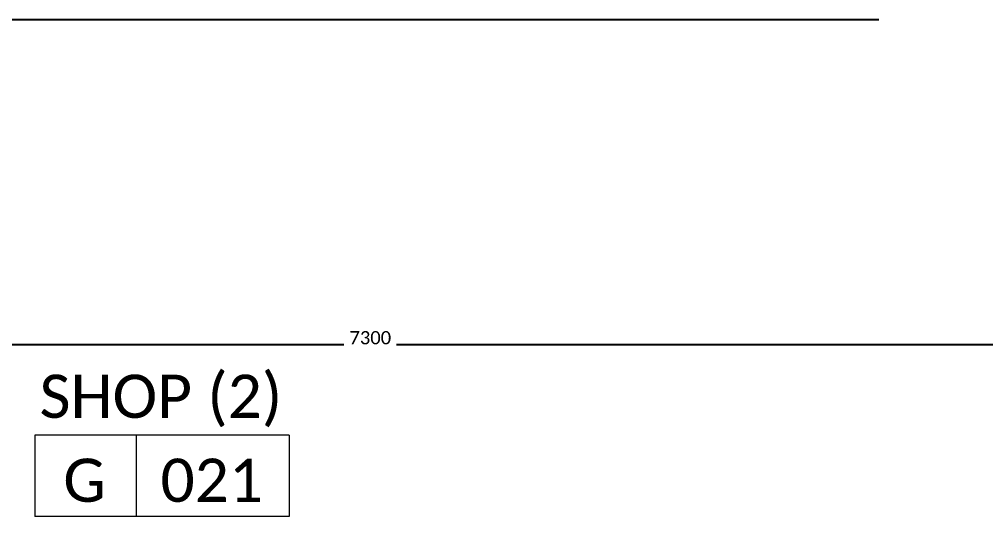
# Model space of a CAD drawing. Header units: metres. Extents: x 22.6 to 101.3, y 9.4 to 67.4.
# Drawn here: x 43.169 to 47.919, y 16.004 to 18.447 of the extents above; entities that cross this region are included whole.
import ezdxf

# ---------------------------------------------------------------- set-up
doc = ezdxf.new("R2010")
doc.units = ezdxf.units.M
doc.linetypes.add('ECG_Line-Ptrn-Sold', pattern=[9144.001000000002, 9144.000000000002, -0.001])
doc.layers.add('00', color=252, linetype='Continuous')
doc.layers.add('A-DIM', color=7, linetype='Continuous', lineweight=5)
doc.layers.add('A-TEXT', color=7, linetype='ECG_Line-Ptrn-Sold', lineweight=13)
doc.styles.add('Calibri', font='calibri.ttf', dxfattribs={"height": 0.2126391096979332})
doc.dimstyles.new('ECG_Dimn-Detl-100', dxfattribs={"dimscale": 0.3048, "dimtxt": 0.25, "dimasz": 1.312335958005249, "dimexe": 0.4921259842519685, "dimexo": 0.0625, "dimgap": 0, "dimtad": 1, "dimdec": 0, "dimlfac": 1000, "dimzin": 0, "dimdsep": 46, "dimtxsty": 'Calibri', "dimblk1": 'DOTSMALL', "dimblk2": 'DOTSMALL', "dimsah": 1, "dimcen": 0.09, "dimdle": 0.4921259842519685, "dimazin": 0, "dimtfac": 1, "dimtdec": 4, "dimtix": 1, "dimtmove": 0, "dimatfit": 3, "dimfxl": 0.4921259842519685, "dimfxlon": 1, "dimtvp": 1, "dimtolj": 1, "dimtzin": 0, "dimarcsym": 2})

# ---------------------------------------------------------------- blocks, each defined once
blk = doc.blocks.new('ECG_G-Tag-Room - ECG_G-Tag-Room-Engl-1568319-GROUND FLOOR PLAN')
at = {"layer": 'A-TEXT'}
for p, q in [((-0.006249999999999996, 0), (-0.006249999999999996, -0.004)), ((0.00625, 0), (-0.006249999999999996, 0)), ((-0.001249999999999994, -0.004), (-0.001249999999999987, 0)), ((0.00625, 0), (0.00625, -0.004)), ((0.006250000000000001, -0.004), (-0.006249999999999996, -0.004))]:
    blk.add_line(p, q, dxfattribs=at)
blk = doc.blocks.new('_DotSmall')
at = {"color": 0, "linetype": 'ByBlock', "const_width": 0.5}
blk.add_lwpolyline([(-0.0625, 0, 1), (0.0625, 0, 1)], format="xyb", close=True, dxfattribs=at)

msp = doc.modelspace()

# ---------------------------------------------------------------- linework, layer by layer
at = {"layer": '00', "color": 252}
msp.add_line((41.24393060839775, 18.44732717912506), (47.39393060134566, 18.44732717912506), dxfattribs=at)

# ---------------------------------------------------------------- block references
at = {"layer": '00', "color": 252, "xscale": 99.99999999999993, "yscale": 99.99999999999993, "zscale": 99.99999999999993}
msp.add_blockref('ECG_G-Tag-Room - ECG_G-Tag-Room-Engl-1568319-GROUND FLOOR PLAN', (43.8697112320705, 16.40405249520884), dxfattribs=at)

# ---------------------------------------------------------------- texts
at = {"layer": '00', "color": 252, "char_height": 0.212639109697933, "attachment_point": 2, "line_spacing_factor": 1.156427148766662, "style": 'Calibri'}
for s, insert, width in [('SHOP (2)', (43.86486321065727, 16.70167781032463), 1.448999999999999), ('\\fCalibri|b0|i0|c178|p34|;G', (43.48934470863859, 16.2891380735445), 0.2549999999999997), ('021', (44.11486321065727, 16.2891380735445), 0.6119999999999993)]:
    msp.add_mtext(s, dxfattribs=dict(at, insert=insert, width=width))

# ---------------------------------------------------------------- dimensions: what is measured, and where the dimension line sits
at = {"layer": 'A-DIM'}
msp.add_linear_dim(base=(48.54393060839772, 16.85052671835967), p1=(41.24393060839772, 17.00052671835967), p2=(48.54393060839772, 17.00052671835967), dimstyle='ECG_Dimn-Detl-100', override={"dimpost": '<>', "dimfxl": 7.300000000000004}, dxfattribs=at).render()

doc.saveas('drawing.dxf')
